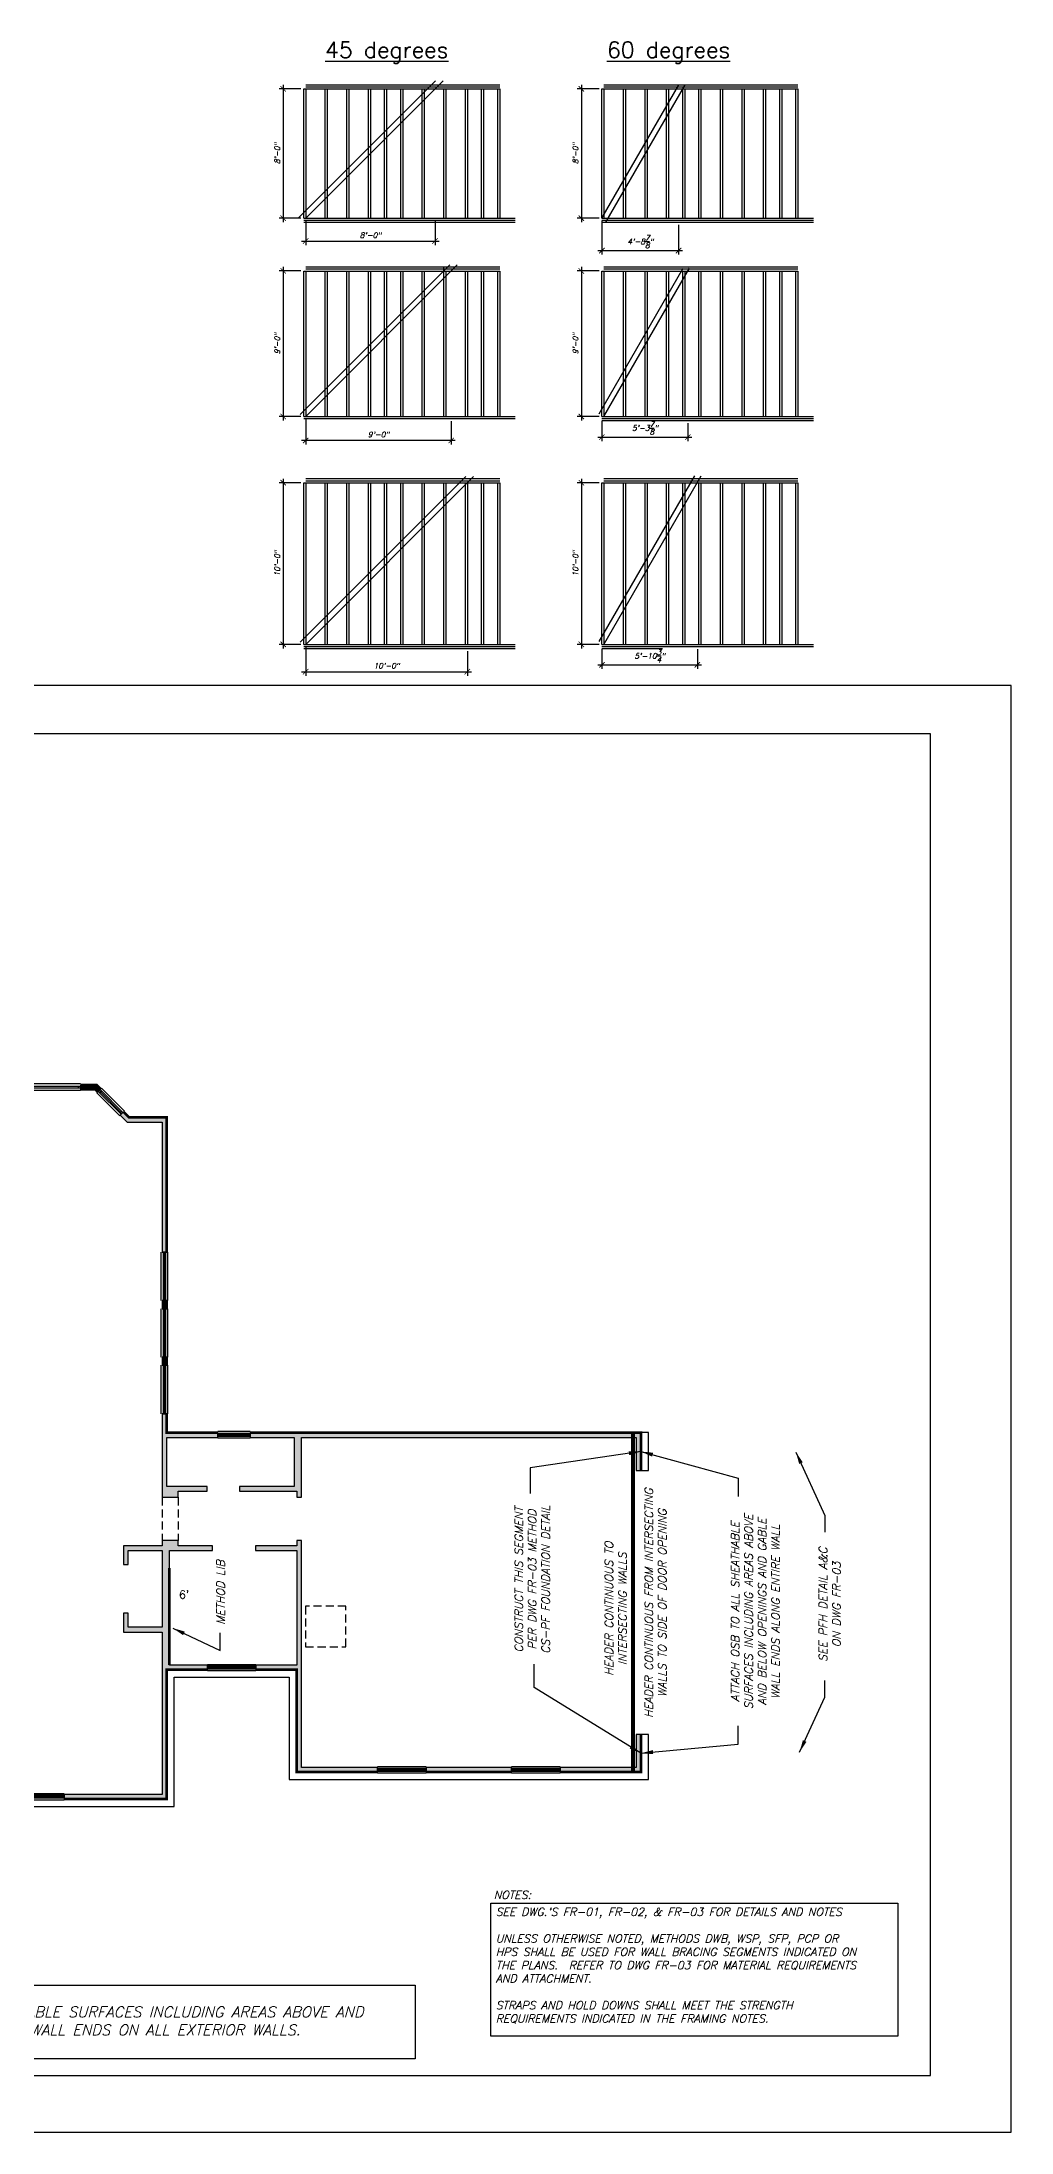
# Model space of a CAD drawing. Header units: inches. Extents: x 683 to 9753, y -6805 to 20230.
# Drawn here: x 5587 to 6306, y 1602 to 3154 of the extents above; entities that cross this region are included whole.
import ezdxf
from ezdxf.enums import TextEntityAlignment as Align

# ---------------------------------------------------------------- set-up
doc = ezdxf.new("R2010")
doc.units = ezdxf.units.IN
doc.header["$LTSCALE"] = 48
doc.header["$MEASUREMENT"] = 0
doc.linetypes.add('HIDDEN2', pattern=[0.1875, 0.125, -0.0625])
doc.linetypes.add('PHANTOM2', pattern=[1.25, 0.625, -0.125, 0.125, -0.125, 0.125, -0.125])
doc.layers.get('Defpoints').update_dxf_attribs({"color": 251})
for name, color, linetype in [('DPIS-BL', 9, 'Continuous'), ('DPIS-DRAG STRUT', 104, 'PHANTOM2'), ('DPIS-HATCH', 251, 'Continuous'), ('DPIS-SHEARWALL', 3, 'Continuous'), ('DPIS-TEXT', 7, 'Continuous')]:
    doc.layers.add(name, color=color, linetype=linetype)
doc.styles.add('DPIS-DIM', font='Simplex.shx', dxfattribs={"oblique": 15})
doc.styles.add('SIMPLEX', font='simplex.shx', dxfattribs={"oblique": 15, "height": 4})
doc.styles.get("Standard").update_dxf_attribs({"font": 'simplex.shx', "oblique": 15})
doc.dimstyles.new('DPIS-DIM1', dxfattribs={"dimtxt": 4, "dimasz": 4, "dimexe": 3, "dimexo": 2, "dimgap": 2, "dimtad": 1, "dimdec": 4, "dimrnd": 0.125, "dimzin": 3, "dimdsep": 46, "dimlunit": 4, "dimtxsty": 'DPIS-DIM', "dimblk": 'ARCHTICK', "dimcen": 3, "dimdle": 3, "dimclrd": 2, "dimclre": 2, "dimclrt": 256, "dimadec": 0, "dimazin": 0, "dimtfac": 1, "dimtdec": 4, "dimtmove": 0, "dimatfit": 3, "dimfxl": 1, "dimtolj": 1, "dimtzin": 0, "dimarcsym": 0})
doc.dimstyles.get("Standard").update_dxf_attribs({"dimtxt": 4, "dimasz": 4, "dimexe": 3, "dimexo": 2, "dimgap": 2, "dimtad": 1, "dimdec": 4, "dimrnd": 0.125, "dimzin": 3, "dimdsep": 46, "dimlunit": 4, "dimtxsty": 'SIMPLEX', "dimblk": 'ARCHTICK', "dimcen": 3, "dimdle": 3, "dimclrd": 2, "dimclre": 2, "dimadec": 0, "dimazin": 0, "dimtfac": 1, "dimtdec": 4, "dimtofl": 0, "dimtmove": 1, "dimatfit": 3, "dimfxl": 1, "dimtolj": 1, "dimtzin": 0, "dimarcsym": 0})

# ---------------------------------------------------------------- blocks, each defined once
blk = doc.blocks.new('A$C23282AF7')
at = {"layer": 'DPIS-HATCH'}
for points in [[(636, -150), (624, -150), (624, -153.5), (634.6, -153.5), (636.5, -155.4), (639, -153)], [(688, -174), (660, -174), (655.9, -169.9), (653.5, -172.4), (658.6, -177.5), (684.5, -177.5), (684.5, -274), (688, -274)], [(688, -310), (684.5, -310), (684.5, -316), (688, -316)], [(688, -352), (684.5, -352), (684.5, -358), (688, -358)], [(726, -408), (688, -408), (688, -394), (684.5, -394), (684.5, -411.5), (684.5, -451.5), (684.5, -456), (696.5, -456), (696.5, -451.5), (718, -451.5), (718, -448), (688, -448), (688, -411.5), (726, -411.5)], [(788, -411.5), (1036.5, -411.5), (1036.5, -436), (1040, -436), (1040, -408), (782.5, -408), (750, -408), (750, -411.5), (782.5, -411.5), (782.5, -448), (742, -448), (742, -451.5), (784.5, -451.5), (784.5, -456), (788, -456), (788, -448)], [(718.2, -580.5), (690, -580.5), (690, -495.5), (722, -495.5), (722, -492), (696.5, -492), (696.5, -488), (684.5, -488), (684.5, -492), (656, -492), (656, -506), (659.5, -506), (659.5, -495.5), (684.5, -495.5), (684.5, -552.5), (659.5, -552.5), (659.5, -542), (656, -542), (656, -556), (684.5, -556), (684.5, -580.5), (684.5, -676.5), (612, -676.5), (612, -680), (688, -680), (688, -584), (718.2, -584)], [(788, -580.5), (788, -488), (784.5, -488), (784.5, -492), (754, -492), (754, -495.5), (784.5, -495.5), (784.5, -580.5), (754.2, -580.5), (754.2, -584), (784.5, -584), (784.5, -660), (844.5, -660), (844.5, -656.5), (788, -656.5)], [(1040, -632), (1036.5, -632), (1036.5, -656.5), (980, -656.5), (980, -660), (1040, -660)], [(944, -656.5), (880.5, -656.5), (880.5, -660), (944, -660)]]:
    blk.add_hatch(color=256, dxfattribs=at).paths.add_polyline_path(points)
at = {"layer": 'DPIS-BL'}
for p, q in [((624, -149.1), (576, -149.1)), ((624, -151.1), (576, -151.1)), ((576, -152.1), (624, -152.1)), ((624, -154), (576, -154)), ((622.5, -152.1), (622.5, -151.1)), ((624, -150), (624, -153.5)), ((636, -150), (624, -150)), ((624, -152.1), (624, -151.1)), ((624, -153.5), (634.6, -153.5)), ((634.6, -153.5), (636.5, -155.4)), ((639, -153), (636, -150)), ((636.5, -155.4), (639, -153)), ((637.9, -154.1), (637.2, -154.8)), ((637.2, -154.8), (654.1, -171.7)), ((638.6, -153.4), (637.9, -154.1)), ((637.9, -154.1), (654.8, -171)), ((654.8, -171), (637.9, -154.1)), ((638.2, -155.8), (639.6, -154.4)), ((655.5, -170.3), (638.6, -153.4)), ((656.6, -169.3), (639.6, -152.3)), ((653.1, -172.8), (636.1, -155.8)), ((653.1, -170.7), (654.5, -169.3)), ((655.9, -169.9), (653.5, -172.4)), ((654.8, -171), (655.5, -170.3)), ((660, -174), (655.9, -169.9)), ((653.5, -172.4), (658.6, -177.5)), ((654.1, -171.7), (654.8, -171)), ((660, -174), (657.7, -171.7)), ((658.6, -177.5), (684.5, -177.5)), ((688, -174), (660, -174)), ((684.5, -177.5), (684.5, -274)), ((688, -274), (688, -174)), ((684, -310), (684, -274)), ((684.5, -274), (688, -274)), ((686.4, -274), (685.4, -274)), ((685.4, -274), (685.4, -310)), ((685.4, -275.5), (687.4, -275.5)), ((687.4, -274), (686.4, -274)), ((686.4, -274), (686.4, -310)), ((686.4, -310), (686.4, -274)), ((687.4, -310), (687.4, -274)), ((688.9, -310), (688.9, -274)), ((688, -310), (684.5, -310)), ((684.5, -310), (684.5, -316)), ((685.4, -308.5), (687.4, -308.5)), ((685.4, -310), (686.4, -310)), ((686.4, -310), (687.4, -310)), ((688, -316), (688, -310)), ((684, -352), (684, -316)), ((684.5, -316), (688, -316)), ((686.4, -316), (685.4, -316)), ((685.4, -316), (685.4, -352)), ((685.4, -317.5), (687.4, -317.5)), ((687.4, -316), (686.4, -316)), ((686.4, -316), (686.4, -352)), ((686.4, -352), (686.4, -316)), ((687.4, -352), (687.4, -316)), ((688.9, -352), (688.9, -316)), ((688, -352), (684.5, -352)), ((684.5, -352), (684.5, -358)), ((685.4, -350.5), (687.4, -350.5)), ((685.4, -352), (686.4, -352)), ((686.4, -352), (687.4, -352)), ((688, -358), (688, -352)), ((684, -394), (684, -358)), ((684.5, -358), (688, -358)), ((686.4, -358), (685.4, -358)), ((685.4, -358), (685.4, -394)), ((685.4, -359.5), (687.4, -359.5)), ((687.4, -358), (686.4, -358)), ((686.4, -358), (686.4, -394)), ((686.4, -394), (686.4, -358)), ((687.4, -394), (687.4, -358)), ((688.9, -394), (688.9, -358)), ((688, -394), (684.5, -394)), ((684.5, -394), (684.5, -411.5)), ((685.4, -392.5), (687.4, -392.5)), ((685.4, -394), (686.4, -394)), ((686.4, -394), (687.4, -394)), ((688, -408), (688, -394)), ((684.5, -411.5), (684.5, -451.5)), ((726, -408), (688, -408)), ((688, -411.5), (726, -411.5)), ((688, -448), (688, -411.5)), ((750, -407.1), (726, -407.1)), ((726, -411.5), (726, -408)), ((750, -408.6), (726, -408.6)), ((726, -408.6), (726, -409.6)), ((726, -409.6), (750, -409.6)), ((750, -409.6), (726, -409.6)), ((726, -409.6), (726, -410.6)), ((726, -410.6), (750, -410.6)), ((750, -412), (726, -412)), ((727.5, -410.6), (727.5, -408.6)), ((748.5, -410.6), (748.5, -408.6)), ((750, -408), (750, -411.5)), ((782.5, -408), (750, -408)), ((750, -409.6), (750, -408.6)), ((750, -410.6), (750, -409.6)), ((750, -411.5), (782.5, -411.5)), ((1040, -408), (782.5, -408)), ((782.5, -411.5), (782.5, -448)), ((788, -411.5), (1036.5, -411.5)), ((788, -448), (788, -411.5)), ((1036.5, -411.5), (1036.5, -436)), ((1040, -436), (1040, -408)), ((1045.5, -408), (1040, -408)), ((1040, -408), (1040, -436)), ((1045.5, -436), (1045.5, -408)), ((718, -448), (688, -448)), ((718, -451.5), (718, -448)), ((742, -448), (742, -451.5)), ((782.5, -448), (742, -448)), ((788, -456), (788, -448)), ((1036.5, -436), (1040, -436)), ((1040, -436), (1045.5, -436)), ((684.5, -451.5), (684.5, -456)), ((684.5, -456), (696.5, -456)), ((696.5, -451.5), (718, -451.5)), ((696.5, -456), (696.5, -451.5)), ((742, -451.5), (784.5, -451.5)), ((784.5, -451.5), (784.5, -456)), ((784.5, -456), (788, -456)), ((656, -492), (656, -506)), ((684.5, -492), (656, -492)), ((659.5, -506), (659.5, -495.5)), ((659.5, -495.5), (684.5, -495.5)), ((696.5, -488), (684.5, -488)), ((684.5, -488), (684.5, -492)), ((684.5, -495.5), (684.5, -552.5)), ((690, -495.5), (722, -495.5)), ((690, -580.5), (690, -495.5)), ((696.5, -492), (696.5, -488)), ((722, -492), (696.5, -492)), ((722, -495.5), (722, -492)), ((754, -492), (754, -495.5)), ((784.5, -492), (754, -492)), ((754, -495.5), (784.5, -495.5)), ((788, -488), (784.5, -488)), ((784.5, -488), (784.5, -492)), ((784.5, -495.5), (784.5, -580.5)), ((788, -580.5), (788, -488)), ((656, -506), (659.5, -506)), ((659.5, -542), (656, -542)), ((656, -542), (656, -556)), ((659.5, -552.5), (659.5, -542)), ((656, -556), (684.5, -556)), ((684.5, -552.5), (659.5, -552.5)), ((684.5, -556), (684.5, -580.5)), ((684.5, -580.5), (684.5, -676.5)), ((688, -680), (688, -584)), ((688, -584), (688, -680)), ((688, -584), (718.2, -584)), ((718.2, -584), (688, -584)), ((718.2, -580.5), (690, -580.5)), ((693.5, -685.5), (693.5, -589.5)), ((693.5, -589.5), (779, -589.5)), ((718.2, -580), (754.2, -580)), ((718.2, -584), (718.2, -580.5)), ((718.2, -581.3), (718.2, -582.3)), ((754.2, -581.3), (718.2, -581.3)), ((718.2, -582.3), (718.2, -583.3)), ((754.2, -582.3), (718.2, -582.3)), ((718.2, -582.3), (754.2, -582.3)), ((718.2, -583.3), (754.2, -583.3)), ((718.2, -584.5), (754.2, -584.5)), ((719.8, -583.3), (719.8, -581.3)), ((752.8, -583.3), (752.8, -581.3)), ((784.5, -580.5), (754.2, -580.5)), ((754.2, -580.5), (754.2, -584)), ((754.2, -582.3), (754.2, -581.3)), ((754.2, -583.3), (754.2, -582.3)), ((754.2, -584), (784.5, -584)), ((784.5, -584), (754.2, -584)), ((779, -589.5), (779, -665.5)), ((784.5, -584), (784.5, -660)), ((784.5, -660), (784.5, -584)), ((788, -656.5), (788, -580.5)), ((1040, -632), (1036.5, -632)), ((1036.5, -632), (1036.5, -656.5)), ((1040, -660), (1040, -632)), ((1045.5, -632), (1040, -632)), ((1040, -632), (1040, -660)), ((1045.5, -665.5), (1045.5, -632)), ((779, -665.5), (1045.5, -665.5)), ((784.5, -660), (844.5, -660)), ((844.5, -660), (784.5, -660)), ((844.5, -656.5), (788, -656.5)), ((844.5, -655.9), (880.5, -655.9)), ((844.5, -660), (844.5, -656.5)), ((844.5, -657.2), (844.5, -658.2)), ((880.5, -657.2), (844.5, -657.2)), ((844.5, -658.2), (844.5, -659.2)), ((880.5, -658.2), (844.5, -658.2)), ((844.5, -658.2), (880.5, -658.2)), ((844.5, -659.2), (880.5, -659.2)), ((844.5, -660.6), (880.5, -660.6)), ((846, -659.2), (846, -657.2)), ((879, -659.2), (879, -657.2)), ((944, -656.5), (880.5, -656.5)), ((880.5, -656.5), (880.5, -660)), ((880.5, -658.2), (880.5, -657.2)), ((880.5, -659.2), (880.5, -658.2)), ((880.5, -660), (944, -660)), ((944, -660), (880.5, -660)), ((944, -655.9), (980, -655.9)), ((944, -660), (944, -656.5)), ((944, -657.2), (944, -658.2)), ((980, -657.2), (944, -657.2)), ((944, -658.2), (944, -659.2)), ((980, -658.2), (944, -658.2)), ((944, -658.2), (980, -658.2)), ((944, -659.2), (980, -659.2)), ((944, -660.5), (980, -660.5)), ((945.5, -659.2), (945.5, -657.2)), ((978.5, -659.2), (978.5, -657.2)), ((1036.5, -656.5), (980, -656.5)), ((980, -656.5), (980, -660)), ((980, -658.2), (980, -657.2)), ((980, -659.2), (980, -658.2)), ((980, -660), (1040, -660)), ((1040, -660), (980, -660)), ((564, -676), (612, -676)), ((612, -677.2), (564, -677.2)), ((612, -678.2), (564, -678.2)), ((564, -678.2), (612, -678.2)), ((564, -679.2), (612, -679.2)), ((564, -680.5), (612, -680.5)), ((610.5, -679.2), (610.5, -677.2)), ((684.5, -676.5), (612, -676.5)), ((612, -676.5), (612, -680)), ((612, -678.2), (612, -677.2)), ((612, -679.2), (612, -678.2)), ((612, -680), (688, -680)), ((688, -680), (612, -680)), ((482.5, -685.5), (693.5, -685.5))]:
    blk.add_line(p, q, dxfattribs=at)
at = {"layer": 'DPIS-BL', "linetype": 'HIDDEN2'}
for p, q in [((684.5, -456), (684.5, -488)), ((696.5, -456), (696.5, -488)), ((821, -536.9), (791, -536.9)), ((791, -536.9), (791, -566.9)), ((821, -566.9), (821, -536.9)), ((791, -566.9), (821, -566.9))]:
    blk.add_line(p, q, dxfattribs=at)
blk = doc.blocks.new('_ArchTick')
at = {"color": 0, "const_width": 0.15}
blk.add_lwpolyline([(-0.5, -0.5), (0.5, 0.5)], dxfattribs=at)
blk = doc.blocks.new('*D93')
at = {"layer": 'Defpoints', "color": 0, "transparency": 16777216}
for p in [(5782.4, 3023.1), (5878.4, 3023.1), (5878.4, 3006.1)]:
    blk.add_point(p, dxfattribs=at)
at = {"layer": 'DPIS-SHEARWALL', "color": 2, "lineweight": -2, "transparency": 16777216}
for p, q in [((5782.4, 3021.1), (5782.4, 3003.1)), ((5878.4, 3021.1), (5878.4, 3003.1)), ((5779.4, 3006.1), (5881.4, 3006.1))]:
    blk.add_line(p, q, dxfattribs=at)
at = {"layer": 'DPIS-SHEARWALL', "color": 2, "lineweight": -2, "transparency": 16777216, "xscale": 4, "yscale": 4, "zscale": 4, "rotation": 180}
blk.add_blockref('_ArchTick', (5782.4, 3006.1), dxfattribs=at)
at = {"layer": 'DPIS-SHEARWALL', "color": 2, "lineweight": -2, "transparency": 16777216, "xscale": 4, "yscale": 4, "zscale": 4}
blk.add_blockref('_ArchTick', (5878.4, 3006.1), dxfattribs=at)
at = {"layer": 'DPIS-SHEARWALL', "transparency": 16777216, "insert": (5830.4, 3010.4), "char_height": 4, "attachment_point": 5, "style": 'DPIS-DIM'}
blk.add_mtext('\\A1;8\'-0"', dxfattribs=at)
blk = doc.blocks.new('*D97')
at = {"layer": 'Defpoints', "color": 0, "transparency": 16777216}
for p in [(5780.9, 3119.1), (5765.7, 3023.1), (5780.9, 3023.1)]:
    blk.add_point(p, dxfattribs=at)
at = {"layer": 'DPIS-SHEARWALL', "color": 2, "lineweight": -2, "transparency": 16777216}
for p, q in [((5778.9, 3119.1), (5762.7, 3119.1)), ((5765.7, 3122.1), (5765.7, 3020.1)), ((5778.9, 3023.1), (5762.7, 3023.1))]:
    blk.add_line(p, q, dxfattribs=at)
at = {"layer": 'DPIS-SHEARWALL', "color": 2, "lineweight": -2, "transparency": 16777216, "xscale": 4, "yscale": 4, "zscale": 4}
for p, rotation in [((5765.7, 3119.1), 90), ((5765.7, 3023.1), 270)]:
    blk.add_blockref('_ArchTick', p, dxfattribs=dict(at, rotation=rotation))
at = {"layer": 'DPIS-SHEARWALL', "transparency": 16777216, "insert": (5761.3, 3071.1), "char_height": 4, "attachment_point": 5, "rotation": 90, "style": 'DPIS-DIM'}
blk.add_mtext('\\A1;8\'-0"', dxfattribs=at)
blk = doc.blocks.new('*D98')
at = {"layer": 'Defpoints', "color": 0, "transparency": 16777216}
for p in [(5780.9, 2983.9), (5765.7, 2875.9), (5780.9, 2875.9)]:
    blk.add_point(p, dxfattribs=at)
at = {"layer": 'DPIS-SHEARWALL', "color": 2, "lineweight": -2, "transparency": 16777216}
for p, q in [((5778.9, 2983.9), (5762.7, 2983.9)), ((5765.7, 2986.9), (5765.7, 2872.9)), ((5778.9, 2875.9), (5762.7, 2875.9))]:
    blk.add_line(p, q, dxfattribs=at)
at = {"layer": 'DPIS-SHEARWALL', "color": 2, "lineweight": -2, "transparency": 16777216, "xscale": 4, "yscale": 4, "zscale": 4}
for p, rotation in [((5765.7, 2983.9), 90), ((5765.7, 2875.9), 270)]:
    blk.add_blockref('_ArchTick', p, dxfattribs=dict(at, rotation=rotation))
at = {"layer": 'DPIS-SHEARWALL', "transparency": 16777216, "insert": (5761.3, 2929.9), "char_height": 4, "attachment_point": 5, "rotation": 90, "style": 'DPIS-DIM'}
blk.add_mtext('\\A1;9\'-0"', dxfattribs=at)
blk = doc.blocks.new('*D94')
at = {"layer": 'Defpoints', "color": 0, "transparency": 16777216}
for p in [(6002.3, 3023.1), (6059.2, 3020.1), (6059.2, 2999)]:
    blk.add_point(p, dxfattribs=at)
at = {"layer": 'DPIS-SHEARWALL', "color": 2, "lineweight": -2, "transparency": 16777216}
for p, q in [((6002.3, 3021.1), (6002.3, 2996)), ((6059.2, 3018.1), (6059.2, 2996)), ((5999.3, 2999), (6062.2, 2999))]:
    blk.add_line(p, q, dxfattribs=at)
at = {"layer": 'DPIS-SHEARWALL', "color": 2, "lineweight": -2, "transparency": 16777216, "xscale": 4, "yscale": 4, "zscale": 4, "rotation": 180}
blk.add_blockref('_ArchTick', (6002.3, 2999), dxfattribs=at)
at = {"layer": 'DPIS-SHEARWALL', "color": 2, "lineweight": -2, "transparency": 16777216, "xscale": 4, "yscale": 4, "zscale": 4}
blk.add_blockref('_ArchTick', (6059.2, 2999), dxfattribs=at)
at = {"layer": 'DPIS-SHEARWALL', "transparency": 16777216, "insert": (6030.8, 3005.7), "char_height": 4, "attachment_point": 5, "style": 'DPIS-DIM'}
blk.add_mtext('\\A1;4\'-8{\\H1.000000x;\\S7/8;}"', dxfattribs=at)
blk = doc.blocks.new('*D99')
at = {"layer": 'Defpoints', "color": 0, "transparency": 16777216}
for p in [(6002.3, 3119.1), (5987, 3023.1), (6002.3, 3023.1)]:
    blk.add_point(p, dxfattribs=at)
at = {"layer": 'DPIS-SHEARWALL', "color": 2, "lineweight": -2, "transparency": 16777216}
for p, q in [((6000.3, 3119.1), (5984, 3119.1)), ((5987, 3122.1), (5987, 3020.1)), ((6000.3, 3023.1), (5984, 3023.1))]:
    blk.add_line(p, q, dxfattribs=at)
at = {"layer": 'DPIS-SHEARWALL', "color": 2, "lineweight": -2, "transparency": 16777216, "xscale": 4, "yscale": 4, "zscale": 4}
for p, rotation in [((5987, 3119.1), 90), ((5987, 3023.1), 270)]:
    blk.add_blockref('_ArchTick', p, dxfattribs=dict(at, rotation=rotation))
at = {"layer": 'DPIS-SHEARWALL', "transparency": 16777216, "insert": (5982.7, 3071.1), "char_height": 4, "attachment_point": 5, "rotation": 90, "style": 'DPIS-DIM'}
blk.add_mtext('\\A1;8\'-0"', dxfattribs=at)
blk = doc.blocks.new('*D100')
at = {"layer": 'Defpoints', "color": 0, "transparency": 16777216}
for p in [(6002.3, 2983.9), (5987, 2875.9), (6002.3, 2875.9)]:
    blk.add_point(p, dxfattribs=at)
at = {"layer": 'DPIS-SHEARWALL', "color": 2, "lineweight": -2, "transparency": 16777216}
for p, q in [((6000.3, 2983.9), (5984, 2983.9)), ((5987, 2986.9), (5987, 2872.9)), ((6000.3, 2875.9), (5984, 2875.9))]:
    blk.add_line(p, q, dxfattribs=at)
at = {"layer": 'DPIS-SHEARWALL', "color": 2, "lineweight": -2, "transparency": 16777216, "xscale": 4, "yscale": 4, "zscale": 4}
for p, rotation in [((5987, 2983.9), 90), ((5987, 2875.9), 270)]:
    blk.add_blockref('_ArchTick', p, dxfattribs=dict(at, rotation=rotation))
at = {"layer": 'DPIS-SHEARWALL', "transparency": 16777216, "insert": (5982.7, 2929.9), "char_height": 4, "attachment_point": 5, "rotation": 90, "style": 'DPIS-DIM'}
blk.add_mtext('\\A1;9\'-0"', dxfattribs=at)
blk = doc.blocks.new('*D101')
at = {"layer": 'Defpoints', "color": 0, "transparency": 16777216}
for p in [(6002.3, 2874.4), (6066.1, 2872.9), (6066.1, 2860.6)]:
    blk.add_point(p, dxfattribs=at)
at = {"layer": 'DPIS-SHEARWALL', "color": 2, "lineweight": -2, "transparency": 16777216}
for p, q in [((6002.3, 2872.4), (6002.3, 2857.6)), ((6066.1, 2870.9), (6066.1, 2857.6)), ((5999.3, 2860.6), (6069.1, 2860.6))]:
    blk.add_line(p, q, dxfattribs=at)
at = {"layer": 'DPIS-SHEARWALL', "color": 2, "lineweight": -2, "transparency": 16777216, "xscale": 4, "yscale": 4, "zscale": 4, "rotation": 180}
blk.add_blockref('_ArchTick', (6002.3, 2860.6), dxfattribs=at)
at = {"layer": 'DPIS-SHEARWALL', "color": 2, "lineweight": -2, "transparency": 16777216, "xscale": 4, "yscale": 4, "zscale": 4}
blk.add_blockref('_ArchTick', (6066.1, 2860.6), dxfattribs=at)
at = {"layer": 'DPIS-SHEARWALL', "transparency": 16777216, "insert": (6034.2, 2867.3), "char_height": 4, "attachment_point": 5, "style": 'DPIS-DIM'}
blk.add_mtext('\\A1;5\'-3{\\H1.000000x;\\S7/8;}"', dxfattribs=at)
blk = doc.blocks.new('*D102')
at = {"layer": 'Defpoints', "color": 0, "transparency": 16777216}
for p in [(5780.9, 2826.7), (5765.7, 2706.7), (5780.9, 2706.7)]:
    blk.add_point(p, dxfattribs=at)
at = {"layer": 'DPIS-SHEARWALL', "color": 2, "lineweight": -2, "transparency": 16777216}
for p, q in [((5778.9, 2826.7), (5762.7, 2826.7)), ((5765.7, 2829.7), (5765.7, 2703.7)), ((5778.9, 2706.7), (5762.7, 2706.7))]:
    blk.add_line(p, q, dxfattribs=at)
at = {"layer": 'DPIS-SHEARWALL', "color": 2, "lineweight": -2, "transparency": 16777216, "xscale": 4, "yscale": 4, "zscale": 4}
for p, rotation in [((5765.7, 2826.7), 90), ((5765.7, 2706.7), 270)]:
    blk.add_blockref('_ArchTick', p, dxfattribs=dict(at, rotation=rotation))
at = {"layer": 'DPIS-SHEARWALL', "transparency": 16777216, "insert": (5761.3, 2766.7), "char_height": 4, "attachment_point": 5, "rotation": 90, "style": 'DPIS-DIM'}
blk.add_mtext('\\A1;10\'-0"', dxfattribs=at)
blk = doc.blocks.new('*D103')
at = {"layer": 'Defpoints', "color": 0, "transparency": 16777216}
for p in [(6002.3, 2826.7), (5987, 2706.7), (6002.3, 2706.7)]:
    blk.add_point(p, dxfattribs=at)
at = {"layer": 'DPIS-SHEARWALL', "color": 2, "lineweight": -2, "transparency": 16777216}
for p, q in [((6000.3, 2826.7), (5984, 2826.7)), ((5987, 2829.7), (5987, 2703.7)), ((6000.3, 2706.7), (5984, 2706.7))]:
    blk.add_line(p, q, dxfattribs=at)
at = {"layer": 'DPIS-SHEARWALL', "color": 2, "lineweight": -2, "transparency": 16777216, "xscale": 4, "yscale": 4, "zscale": 4}
for p, rotation in [((5987, 2826.7), 90), ((5987, 2706.7), 270)]:
    blk.add_blockref('_ArchTick', p, dxfattribs=dict(at, rotation=rotation))
at = {"layer": 'DPIS-SHEARWALL', "transparency": 16777216, "insert": (5982.7, 2766.7), "char_height": 4, "attachment_point": 5, "rotation": 90, "style": 'DPIS-DIM'}
blk.add_mtext('\\A1;10\'-0"', dxfattribs=at)
blk = doc.blocks.new('*D104')
at = {"layer": 'Defpoints', "color": 0, "transparency": 16777216}
for p in [(6002.3, 2705.2), (6073.1, 2705.2), (6073.1, 2691.5)]:
    blk.add_point(p, dxfattribs=at)
at = {"layer": 'DPIS-SHEARWALL', "color": 2, "lineweight": -2, "transparency": 16777216}
for p, q in [((6002.3, 2703.2), (6002.3, 2688.5)), ((6073.1, 2703.2), (6073.1, 2688.5)), ((5999.3, 2691.5), (6076.1, 2691.5))]:
    blk.add_line(p, q, dxfattribs=at)
at = {"layer": 'DPIS-SHEARWALL', "color": 2, "lineweight": -2, "transparency": 16777216, "xscale": 4, "yscale": 4, "zscale": 4, "rotation": 180}
blk.add_blockref('_ArchTick', (6002.3, 2691.5), dxfattribs=at)
at = {"layer": 'DPIS-SHEARWALL', "color": 2, "lineweight": -2, "transparency": 16777216, "xscale": 4, "yscale": 4, "zscale": 4}
blk.add_blockref('_ArchTick', (6073.1, 2691.5), dxfattribs=at)
at = {"layer": 'DPIS-SHEARWALL', "transparency": 16777216, "insert": (6037.7, 2698.1), "char_height": 4, "attachment_point": 5, "style": 'DPIS-DIM'}
blk.add_mtext('\\A1;5\'-10{\\H1.000000x;\\S3/4;}"', dxfattribs=at)
blk = doc.blocks.new('*D95')
at = {"layer": 'Defpoints', "color": 0, "transparency": 16777216}
for p in [(5782.4, 2706.7), (5902.4, 2703.7), (5902.4, 2686.4)]:
    blk.add_point(p, dxfattribs=at)
at = {"layer": 'DPIS-SHEARWALL', "color": 2, "lineweight": -2, "transparency": 16777216}
for p, q in [((5782.4, 2704.7), (5782.4, 2683.4)), ((5902.4, 2701.7), (5902.4, 2683.4)), ((5779.4, 2686.4), (5905.4, 2686.4))]:
    blk.add_line(p, q, dxfattribs=at)
at = {"layer": 'DPIS-SHEARWALL', "color": 2, "lineweight": -2, "transparency": 16777216, "xscale": 4, "yscale": 4, "zscale": 4, "rotation": 180}
blk.add_blockref('_ArchTick', (5782.4, 2686.4), dxfattribs=at)
at = {"layer": 'DPIS-SHEARWALL', "color": 2, "lineweight": -2, "transparency": 16777216, "xscale": 4, "yscale": 4, "zscale": 4}
blk.add_blockref('_ArchTick', (5902.4, 2686.4), dxfattribs=at)
at = {"layer": 'DPIS-SHEARWALL', "transparency": 16777216, "insert": (5842.4, 2690.8), "char_height": 4, "attachment_point": 5, "style": 'DPIS-DIM'}
blk.add_mtext('\\A1;10\'-0"', dxfattribs=at)
blk = doc.blocks.new('*D96')
at = {"layer": 'Defpoints', "color": 0, "transparency": 16777216}
for p in [(5782.4, 2875.9), (5890.4, 2874.4), (5782.4, 2858.1)]:
    blk.add_point(p, dxfattribs=at)
at = {"layer": 'DPIS-SHEARWALL', "color": 2, "lineweight": -2, "transparency": 16777216}
for p, q in [((5782.4, 2873.9), (5782.4, 2855.1)), ((5890.4, 2872.4), (5890.4, 2855.1)), ((5893.4, 2858.1), (5779.4, 2858.1))]:
    blk.add_line(p, q, dxfattribs=at)
at = {"layer": 'DPIS-SHEARWALL', "color": 2, "lineweight": -2, "transparency": 16777216, "xscale": 4, "yscale": 4, "zscale": 4, "rotation": 180}
blk.add_blockref('_ArchTick', (5782.4, 2858.1), dxfattribs=at)
at = {"layer": 'DPIS-SHEARWALL', "color": 2, "lineweight": -2, "transparency": 16777216, "xscale": 4, "yscale": 4, "zscale": 4}
blk.add_blockref('_ArchTick', (5890.4, 2858.1), dxfattribs=at)
at = {"layer": 'DPIS-SHEARWALL', "transparency": 16777216, "insert": (5836.4, 2862.5), "char_height": 4, "attachment_point": 5, "style": 'DPIS-DIM'}
blk.add_mtext('\\A1;9\'-0"', dxfattribs=at)
blk = doc.blocks.new('A$C0A3A00C2')
at = {"layer": 'DPIS-TEXT'}
blk.add_lwpolyline([(-62.1, 8.6), (240.1, 8.6), (240.1, -90.1), (-62.1, -90.1)], close=True, dxfattribs=at)
at = {"layer": 'DPIS-TEXT', "char_height": 5.94, "attachment_point": 1}
for s, insert, width in [('NOTES:', (-59.9, 17.7), 16.417), ("SEE DWG.'S FR-01, FR-02, & FR-03 FOR DETAILS AND NOTES\\P\\PUNLESS OTHERWISE NOTED, METHODS DWB, WSP, SFP, PCP OR HPS SHALL BE USED FOR WALL BRACING SEGMENTS INDICATED ON THE PLANS.  REFER TO DWG FR-03 FOR MATERIAL REQUIREMENTS AND ATTACHMENT.\\P\\PSTRAPS AND HOLD DOWNS SHALL MEET THE STRENGTH REQUIREMENTS INDICATED IN THE FRAMING NOTES.", (-58.4, 5.1), 297)]:
    blk.add_mtext(s, dxfattribs=dict(at, insert=insert, width=width))

msp = doc.modelspace()

# ---------------------------------------------------------------- linework, layer by layer
at = {"layer": 'Defpoints', "color": 251}
for points in [[(4746.05004, 2676.24599), (4746.05004, 1602.24599), (6306.05004, 1602.24599), (6306.05004, 2676.24599)], [(4782.05004, 2640.24599), (4782.05004, 1644.24599), (6246.05004, 1644.24599), (6246.05004, 2640.24599)], [(4782.05004, 2640.24599), (4782.05004, 1644.24599), (6246.05004, 1644.24599), (6246.05004, 2640.24599)]]:
    msp.add_lwpolyline(points, close=True, dxfattribs=at)
at = {"layer": 'DPIS-DRAG STRUT', "linetype": 'PHANTOM2', "const_width": 3}
msp.add_lwpolyline([(6025.24895, 1869.54326), (6025.24895, 2121.54326)], dxfattribs=at)
at = {"layer": 'DPIS-SHEARWALL'}
for p, q in [((5776.7734, 3023.08384), (5878.7734, 3125.08384)), ((5780.93025, 3119.08384), (5782.43025, 3119.08384)), ((5780.93025, 3023.08384), (5780.93025, 3119.08384)), ((5782.43025, 3023.08384), (5884.43025, 3125.08384)), ((5782.43025, 3122.08384), (5926.43025, 3122.08384)), ((5782.43025, 3120.58384), (5926.43025, 3120.58384)), ((5782.43025, 3119.08384), (5926.43025, 3119.08384)), ((5782.43025, 3119.08384), (5782.43025, 3023.08384)), ((5796.93025, 3023.08384), (5796.93025, 3119.08384)), ((5796.93025, 3119.08384), (5798.43025, 3119.08384)), ((5798.43025, 3119.08384), (5798.43025, 3023.08384)), ((5812.93025, 3023.08384), (5812.93025, 3119.08384)), ((5812.93025, 3119.08384), (5814.43025, 3119.08384)), ((5814.43025, 3119.08384), (5814.43025, 3023.08384)), ((5828.93025, 3023.08384), (5828.93025, 3119.08384)), ((5828.93025, 3119.08384), (5830.43025, 3119.08384)), ((5830.43025, 3119.08384), (5830.43025, 3023.08384)), ((5840.93025, 3023.08384), (5840.93025, 3119.08384)), ((5840.93025, 3119.08384), (5842.43025, 3119.08384)), ((5842.43025, 3119.08384), (5842.43025, 3023.08384)), ((5852.93025, 3023.08384), (5852.93025, 3119.08384)), ((5852.93025, 3119.08384), (5854.43025, 3119.08384)), ((5854.43025, 3119.08384), (5854.43025, 3023.08384)), ((5868.93025, 3023.08384), (5868.93025, 3119.08384)), ((5868.93025, 3118.86202), (5868.93025, 3119.08384)), ((5868.93025, 3119.08384), (5870.43025, 3119.08384)), ((5870.43025, 3119.08384), (5870.43025, 3023.08384)), ((5884.93025, 3023.08384), (5884.93025, 3119.08384)), ((5884.93025, 3119.08384), (5886.43025, 3119.08384)), ((5886.43025, 3119.08384), (5886.43025, 3023.08384)), ((5900.93025, 3023.08384), (5900.93025, 3119.08384)), ((5900.93025, 3119.08384), (5902.43025, 3119.08384)), ((5902.43025, 3119.08384), (5902.43025, 3023.08384)), ((5912.93025, 3023.08384), (5912.93025, 3119.08384)), ((5912.93025, 3119.08384), (5914.43025, 3119.08384)), ((5914.43025, 3119.08384), (5914.43025, 3023.08384)), ((5924.93025, 3023.08384), (5924.93025, 3119.08384)), ((5924.93025, 3119.08384), (5926.43025, 3119.08384)), ((5926.43025, 3119.08384), (5926.43025, 3023.08384)), ((6002.29574, 3023.08384), (6059.16474, 3121.58384)), ((6002.29574, 3119.08384), (6003.79574, 3119.08384)), ((6002.29574, 3023.08384), (6002.29574, 3119.08384)), ((6003.79574, 3122.08384), (6147.79574, 3122.08384)), ((6003.79574, 3120.58384), (6147.79574, 3120.58384)), ((6003.79574, 3119.08384), (6003.79574, 3023.08384)), ((6003.79574, 3119.08384), (6147.79574, 3119.08384)), ((6005.18249, 3020.08384), (6063.78354, 3121.58384)), ((6018.29574, 3023.08384), (6018.29574, 3119.08384)), ((6018.29574, 3119.08384), (6019.79574, 3119.08384)), ((6019.79574, 3119.08384), (6019.79574, 3023.08384)), ((6034.29574, 3023.08384), (6034.29574, 3119.08384)), ((6034.29574, 3119.08384), (6035.79574, 3119.08384)), ((6035.79574, 3119.08384), (6035.79574, 3023.08384)), ((6050.29574, 3023.08384), (6050.29574, 3119.08384)), ((6050.29574, 3119.08384), (6051.79574, 3119.08384)), ((6051.79574, 3119.08384), (6051.79574, 3023.08384)), ((6062.29574, 3023.08384), (6062.29574, 3119.08384)), ((6062.29574, 3119.08384), (6063.79574, 3119.08384)), ((6063.79574, 3119.08384), (6063.79574, 3023.08384)), ((6074.29574, 3023.08384), (6074.29574, 3119.08384)), ((6074.29574, 3119.08384), (6075.79574, 3119.08384)), ((6075.79574, 3119.08384), (6075.79574, 3023.08384)), ((6090.29574, 3023.08384), (6090.29574, 3119.08384)), ((6090.29574, 3118.86202), (6090.29574, 3119.08384)), ((6090.29574, 3119.08384), (6091.79574, 3119.08384)), ((6091.79574, 3119.08384), (6091.79574, 3023.08384)), ((6106.29574, 3023.08384), (6106.29574, 3119.08384)), ((6106.29574, 3119.08384), (6107.79574, 3119.08384)), ((6107.79574, 3119.08384), (6107.79574, 3023.08384)), ((6122.29574, 3023.08384), (6122.29574, 3119.08384)), ((6122.29574, 3119.08384), (6123.79574, 3119.08384)), ((6123.79574, 3119.08384), (6123.79574, 3023.08384)), ((6134.29574, 3023.08384), (6134.29574, 3119.08384)), ((6134.29574, 3119.08384), (6135.79574, 3119.08384)), ((6135.79574, 3119.08384), (6135.79574, 3023.08384)), ((6146.29574, 3023.08384), (6146.29574, 3119.08384)), ((6146.29574, 3119.08384), (6147.79574, 3119.08384)), ((6147.79574, 3119.08384), (6147.79574, 3023.08384)), ((5780.93025, 3023.08384), (5937.92089, 3023.08384)), ((5780.93025, 3023.08384), (5825.93025, 3023.08384)), ((5780.93025, 3021.58384), (5937.92089, 3021.58384)), ((5780.93025, 3020.08384), (5937.92089, 3020.08384)), ((5782.43025, 3024.58384), (5782.43025, 3023.08384)), ((6002.29574, 3023.08384), (6159.28638, 3023.08384)), ((6002.29574, 3023.08384), (6047.29574, 3023.08384)), ((6002.29574, 3021.58384), (6159.28638, 3021.58384)), ((6002.29574, 3020.08384), (6159.28638, 3020.08384)), ((5778.2734, 2877.36179), (5889.2734, 2988.36179)), ((5780.93025, 2875.86179), (5780.93025, 2983.86179)), ((5780.93025, 2983.86179), (5782.43025, 2983.86179)), ((5782.43025, 2875.86179), (5894.93025, 2988.36179)), ((5782.43025, 2986.86179), (5926.43025, 2986.86179)), ((5782.43025, 2985.36179), (5926.43025, 2985.36179)), ((5782.43025, 2983.86179), (5782.43025, 2875.86179)), ((5782.43025, 2983.86179), (5926.43025, 2983.86179)), ((5796.93025, 2875.86179), (5796.93025, 2983.86179)), ((5796.93025, 2983.86179), (5798.43025, 2983.86179)), ((5798.43025, 2983.86179), (5798.43025, 2875.86179)), ((5812.93025, 2875.86179), (5812.93025, 2983.86179)), ((5812.93025, 2983.86179), (5814.43025, 2983.86179)), ((5814.43025, 2983.86179), (5814.43025, 2875.86179)), ((5828.93025, 2875.86179), (5828.93025, 2983.86179)), ((5828.93025, 2983.86179), (5830.43025, 2983.86179)), ((5830.43025, 2983.86179), (5830.43025, 2875.86179)), ((5840.93025, 2875.86179), (5840.93025, 2983.86179)), ((5840.93025, 2983.86179), (5842.43025, 2983.86179)), ((5842.43025, 2983.86179), (5842.43025, 2875.86179)), ((5852.93025, 2875.86179), (5852.93025, 2983.86179)), ((5852.93025, 2983.86179), (5854.43025, 2983.86179)), ((5854.43025, 2983.86179), (5854.43025, 2875.86179)), ((5868.93025, 2875.86179), (5868.93025, 2983.86179)), ((5868.93025, 2983.63997), (5868.93025, 2983.86179)), ((5868.93025, 2983.86179), (5870.43025, 2983.86179)), ((5870.43025, 2983.86179), (5870.43025, 2875.86179)), ((5884.93025, 2875.86179), (5884.93025, 2986.86179)), ((5884.93025, 2983.86179), (5886.43025, 2983.86179)), ((5886.43025, 2983.86179), (5886.43025, 2875.86179)), ((5900.93025, 2875.86179), (5900.93025, 2983.86179)), ((5900.93025, 2983.86179), (5902.43025, 2983.86179)), ((5902.43025, 2983.86179), (5902.43025, 2875.86179)), ((5912.93025, 2875.86179), (5912.93025, 2983.86179)), ((5912.93025, 2983.86179), (5914.43025, 2983.86179)), ((5914.43025, 2983.86179), (5914.43025, 2875.86179)), ((5924.93025, 2875.86179), (5924.93025, 2983.86179)), ((5924.93025, 2983.86179), (5926.43025, 2983.86179)), ((5926.43025, 2983.86179), (5926.43025, 2875.86179)), ((6000.33164, 2877.86179), (6062.68547, 2985.86179)), ((6002.29574, 2875.86179), (6002.29574, 2983.86179)), ((6002.29574, 2983.86179), (6003.79574, 2983.86179)), ((6003.79574, 2986.86179), (6147.79574, 2986.86179)), ((6003.79574, 2875.86179), (6067.30427, 2985.86179)), ((6003.79574, 2985.36179), (6147.79574, 2985.36179)), ((6003.79574, 2983.86179), (6003.79574, 2875.86179)), ((6003.79574, 2983.86179), (6147.79574, 2983.86179)), ((6018.29574, 2875.86179), (6018.29574, 2983.86179)), ((6018.29574, 2983.86179), (6019.79574, 2983.86179)), ((6019.79574, 2983.86179), (6019.79574, 2875.86179)), ((6034.29574, 2875.86179), (6034.29574, 2983.86179)), ((6034.29574, 2983.86179), (6035.79574, 2983.86179)), ((6035.79574, 2983.86179), (6035.79574, 2875.86179)), ((6050.29574, 2875.86179), (6050.29574, 2983.86179)), ((6050.29574, 2983.86179), (6051.79574, 2983.86179)), ((6051.79574, 2983.86179), (6051.79574, 2875.86179)), ((6062.29574, 2875.86179), (6062.29574, 2983.86179)), ((6062.29574, 2983.86179), (6063.79574, 2983.86179)), ((6063.79574, 2983.86179), (6063.79574, 2875.86179)), ((6074.29574, 2875.86179), (6074.29574, 2983.86179)), ((6074.29574, 2983.86179), (6075.79574, 2983.86179)), ((6075.79574, 2983.86179), (6075.79574, 2875.86179)), ((6090.29574, 2875.86179), (6090.29574, 2983.86179)), ((6090.29574, 2983.63997), (6090.29574, 2983.86179)), ((6090.29574, 2983.86179), (6091.79574, 2983.86179)), ((6091.79574, 2983.86179), (6091.79574, 2875.86179)), ((6106.29574, 2875.86179), (6106.29574, 2983.86179)), ((6106.29574, 2983.86179), (6107.79574, 2983.86179)), ((6107.79574, 2983.86179), (6107.79574, 2875.86179)), ((6122.29574, 2875.86179), (6122.29574, 2983.86179)), ((6122.29574, 2983.86179), (6123.79574, 2983.86179)), ((6123.79574, 2983.86179), (6123.79574, 2875.86179)), ((6134.29574, 2875.86179), (6134.29574, 2983.86179)), ((6134.29574, 2983.86179), (6135.79574, 2983.86179)), ((6135.79574, 2983.86179), (6135.79574, 2875.86179)), ((6146.29574, 2875.86179), (6146.29574, 2983.86179)), ((6146.29574, 2983.86179), (6147.79574, 2983.86179)), ((6147.79574, 2983.86179), (6147.79574, 2875.86179)), ((5780.93025, 2875.86179), (5937.92089, 2875.86179)), ((5780.93025, 2875.86179), (5825.93025, 2875.86179)), ((5780.93025, 2874.36179), (5937.92089, 2874.36179)), ((5780.93025, 2874.36179), (5825.93025, 2874.36179)), ((5782.43025, 2877.36179), (5782.43025, 2875.86179)), ((6002.29574, 2875.86179), (6159.28638, 2875.86179)), ((6002.29574, 2875.86179), (6047.29574, 2875.86179)), ((6002.29574, 2874.36179), (6159.28638, 2874.36179)), ((6002.29574, 2874.36179), (6047.29574, 2874.36179)), ((6002.29574, 2872.86179), (6159.28638, 2872.86179)), ((6003.79574, 2877.36179), (6003.79574, 2875.86179)), ((5778.2734, 2708.21344), (5901.2734, 2831.21344)), ((5780.93025, 2706.71344), (5780.93025, 2826.71344)), ((5780.93025, 2826.71344), (5782.43025, 2826.71344)), ((5782.43025, 2706.71344), (5906.93025, 2831.21344)), ((5782.43025, 2829.71344), (5926.43025, 2829.71344)), ((5782.43025, 2828.21344), (5926.43025, 2828.21344)), ((5782.43025, 2826.71344), (5782.43025, 2706.71344)), ((5782.43025, 2826.71344), (5926.43025, 2826.71344)), ((5796.93025, 2706.71344), (5796.93025, 2826.71344)), ((5796.93025, 2826.71344), (5798.43025, 2826.71344)), ((5798.43025, 2826.71344), (5798.43025, 2706.71344)), ((5812.93025, 2706.71344), (5812.93025, 2826.71344)), ((5812.93025, 2826.71344), (5814.43025, 2826.71344)), ((5814.43025, 2826.71344), (5814.43025, 2706.71344)), ((5828.93025, 2706.71344), (5828.93025, 2826.71344)), ((5828.93025, 2826.71344), (5830.43025, 2826.71344)), ((5830.43025, 2826.71344), (5830.43025, 2706.71344)), ((5840.93025, 2706.71344), (5840.93025, 2826.71344)), ((5840.93025, 2826.71344), (5842.43025, 2826.71344)), ((5842.43025, 2826.71344), (5842.43025, 2706.71344)), ((5852.93025, 2706.71344), (5852.93025, 2826.71344)), ((5852.93025, 2826.71344), (5854.43025, 2826.71344)), ((5854.43025, 2826.71344), (5854.43025, 2706.71344)), ((5868.93025, 2706.71344), (5868.93025, 2826.71344)), ((5868.93025, 2826.49161), (5868.93025, 2826.71344)), ((5868.93025, 2826.71344), (5870.43025, 2826.71344)), ((5870.43025, 2826.71344), (5870.43025, 2706.71344)), ((5884.93025, 2706.71344), (5884.93025, 2826.71344)), ((5884.93025, 2826.71344), (5886.43025, 2826.71344)), ((5886.43025, 2826.71344), (5886.43025, 2706.71344)), ((5900.93025, 2706.71344), (5900.93025, 2826.71344)), ((5900.93025, 2826.71344), (5902.43025, 2826.71344)), ((5902.43025, 2826.71344), (5902.43025, 2706.71344)), ((5912.93025, 2706.71344), (5912.93025, 2826.71344)), ((5912.93025, 2826.71344), (5914.43025, 2826.71344)), ((5914.43025, 2826.71344), (5914.43025, 2706.71344)), ((5924.93025, 2706.71344), (5924.93025, 2826.71344)), ((5924.93025, 2826.71344), (5926.43025, 2826.71344)), ((5926.43025, 2826.71344), (5926.43025, 2706.71344)), ((6000.33164, 2708.71344), (6071.34572, 2831.71344)), ((6002.29574, 2706.71344), (6002.29574, 2826.71344)), ((6002.29574, 2826.71344), (6003.79574, 2826.71344)), ((6003.79574, 2706.71344), (6075.96452, 2831.71344)), ((6003.79574, 2829.71344), (6147.79574, 2829.71344)), ((6003.79574, 2828.21344), (6147.79574, 2828.21344)), ((6003.79574, 2826.71344), (6003.79574, 2706.71344)), ((6003.79574, 2826.71344), (6147.79574, 2826.71344)), ((6018.29574, 2706.71344), (6018.29574, 2826.71344)), ((6018.29574, 2826.71344), (6019.79574, 2826.71344)), ((6019.79574, 2826.71344), (6019.79574, 2706.71344)), ((6034.29574, 2706.71344), (6034.29574, 2826.71344)), ((6034.29574, 2826.71344), (6035.79574, 2826.71344)), ((6035.79574, 2826.71344), (6035.79574, 2706.71344)), ((6050.29574, 2706.71344), (6050.29574, 2826.71344)), ((6050.29574, 2826.71344), (6051.79574, 2826.71344)), ((6051.79574, 2826.71344), (6051.79574, 2706.71344)), ((6062.29574, 2706.71344), (6062.29574, 2826.71344)), ((6062.29574, 2826.71344), (6063.79574, 2826.71344)), ((6063.79574, 2826.71344), (6063.79574, 2706.71344)), ((6074.29574, 2706.71344), (6074.29574, 2826.71344)), ((6074.29574, 2826.71344), (6075.79574, 2826.71344)), ((6075.79574, 2826.71344), (6075.79574, 2706.71344)), ((6090.29574, 2706.71344), (6090.29574, 2826.71344)), ((6090.29574, 2826.49161), (6090.29574, 2826.71344)), ((6090.29574, 2826.71344), (6091.79574, 2826.71344)), ((6091.79574, 2826.71344), (6091.79574, 2706.71344)), ((6106.29574, 2706.71344), (6106.29574, 2826.71344)), ((6106.29574, 2826.71344), (6107.79574, 2826.71344)), ((6107.79574, 2826.71344), (6107.79574, 2706.71344)), ((6122.29574, 2706.71344), (6122.29574, 2826.71344)), ((6122.29574, 2826.71344), (6123.79574, 2826.71344)), ((6123.79574, 2826.71344), (6123.79574, 2706.71344)), ((6134.29574, 2706.71344), (6134.29574, 2826.71344)), ((6134.29574, 2826.71344), (6135.79574, 2826.71344)), ((6135.79574, 2826.71344), (6135.79574, 2706.71344)), ((6146.29574, 2706.71344), (6146.29574, 2826.71344)), ((6146.29574, 2826.71344), (6147.79574, 2826.71344)), ((6147.79574, 2826.71344), (6147.79574, 2706.71344)), ((5780.93025, 2706.71344), (5937.92089, 2706.71344)), ((5780.93025, 2706.71344), (5825.93025, 2706.71344)), ((5780.93025, 2705.21344), (5937.92089, 2705.21344)), ((5780.93025, 2705.21344), (5825.93025, 2705.21344)), ((5780.93025, 2703.71344), (5937.92089, 2703.71344)), ((5780.93025, 2703.71344), (5825.93025, 2703.71344)), ((5782.43025, 2708.21344), (5782.43025, 2706.71344)), ((6002.29574, 2706.71344), (6159.28638, 2706.71344)), ((6002.29574, 2706.71344), (6047.29574, 2706.71344)), ((6002.29574, 2705.21344), (6159.28638, 2705.21344)), ((6002.29574, 2705.21344), (6047.29574, 2705.21344)), ((6002.29574, 2703.71344), (6047.29574, 2703.71344)), ((6003.79574, 2708.21344), (6003.79574, 2706.71344))]:
    msp.add_line(p, q, dxfattribs=at)
at = {"layer": 'DPIS-SHEARWALL', "const_width": 2}
for points in [[(5630.2145, 2376.57771), (5627.24895, 2379.54326), (5615.24895, 2379.54326)], [(5679.24895, 2255.54326), (5679.24895, 2355.54326), (5651.24895, 2355.54326), (5647.18506, 2359.60715)], [(5679.24895, 2213.54326), (5679.24895, 2219.54326)], [(5679.24895, 2171.54326), (5679.24895, 2177.54326)], [(5717.24898, 2121.54326), (5679.24895, 2121.54326), (5679.24895, 2135.54326)], [(6031.24895, 2093.54326), (6031.24895, 2121.54326), (5741.24898, 2121.54326)], [(5681.24895, 1949.04326), (5681.24895, 2021.04326)], [(5603.24895, 1849.54326), (5679.24895, 1849.54326), (5679.24895, 1945.54326), (5709.49895, 1945.54326)], [(5745.49895, 1945.54326), (5775.74895, 1945.54326), (5775.74895, 1869.54326), (5835.74895, 1869.54326)], [(5971.24895, 1869.54326), (6031.24895, 1869.54326), (6031.24895, 1897.54326)], [(5871.74895, 1869.54326), (5935.24895, 1869.54326)]]:
    msp.add_lwpolyline(points, dxfattribs=at)
at = {"layer": 'DPIS-SHEARWALL', "color": 2}
msp.add_lwpolyline([(5331.60908, 1711.42771), (5863.56051, 1711.42771), (5863.56051, 1656.72416), (5331.60908, 1656.72416)], close=True, dxfattribs=at)

# ---------------------------------------------------------------- block references
at = {"layer": 'DPIS-BL'}
for name, p in [('A$C23282AF7', (4991.24895, 2529.54326)), ('A$C0A3A00C2', (5981.83716, 1763.66761))]:
    msp.add_blockref(name, p, dxfattribs=at)

# ---------------------------------------------------------------- texts
at = {"layer": 'DPIS-TEXT'}
for s, p in [('%%U45 degrees', (5796.771, 3141.99784)), ('%%U60 degrees', (6006.02213, 3141.99784))]:
    msp.add_text(s, height=12, dxfattribs=at).set_placement(p)
msp.add_text("6'", height=6, dxfattribs=at).set_placement((5692.17655, 1998.29686), align=Align.CENTER)
at = {"layer": 'DPIS-TEXT', "char_height": 6, "rotation": 90}
for s, insert, width, attachment_point in [('HEADER CONTINUOUS FROM INTERSECTING WALLS TO SIDE OF DOOR OPENING', (6034.1029, 1994.95759), 197.8171596, 2), ('CONSTRUCT THIS SEGMENT PER DWG FR-03 METHOD CS-PF FOUNDATION DETAIL', (5963.54598, 2012.35247), 135.6557113, 8), ('ATTACH OSB TO ALL SHEATHABLE SURFACES INCLUDING AREAS ABOVE AND BELOW OPENINGS AND GABLE WALL ENDS ALONG ENTIRE WALL', (6098.17559, 1988.57455), 174.1595596, 2), ('HEADER CONTINUOUS TO INTERSECTING WALLS', (6004.51274, 1990.78062), 149.7872147, 2), ('SEE PFH DETAIL A&C ON DWG FR-03', (6163.39002, 1993.91841), 106.9032325, 2), ('METHOD LIB', (5722.26421, 2002.85386), 79.6608749, 8)]:
    msp.add_mtext(s, dxfattribs=dict(at, insert=insert, width=width, attachment_point=attachment_point))
at = {"layer": 'DPIS-TEXT', "insert": (5595.97148, 1695.51354), "char_height": 8, "width": 518.816284, "attachment_point": 2}
msp.add_mtext('ATTACH OSB TO ALL EXTERIOR SHEATHABLE SURFACES INCLUDING AREAS ABOVE AND BELOW OPENINGS AND GABLE WALL ENDS ON ALL EXTERIOR WALLS.', dxfattribs=at)

# ---------------------------------------------------------------- dimensions: what is measured, and where the dimension line sits
at = {"layer": 'DPIS-SHEARWALL'}
for base, p1, p2, picture, middle in [((5765.6722, 3023.08384), (5780.93025, 3119.08384), (5780.93025, 3023.08384), '*D97', (5761.29125, 3071.08384)), ((5987.03769, 3023.08384), (6002.29574, 3119.08384), (6002.29574, 3023.08384), '*D99', (5982.65674, 3071.08384)), ((5765.6722, 2875.86179), (5780.93025, 2983.86179), (5780.93025, 2875.86179), '*D98', (5761.29125, 2929.86179)), ((5987.03769, 2875.86179), (6002.29574, 2983.86179), (6002.29574, 2875.86179), '*D100', (5982.65674, 2929.86179)), ((5765.6722, 2706.71344), (5780.93025, 2826.71344), (5780.93025, 2706.71344), '*D102', (5761.29125, 2766.71344)), ((5987.03769, 2706.71344), (6002.29574, 2826.71344), (6002.29574, 2706.71344), '*D103', (5982.65674, 2766.71344))]:
    dim = msp.add_linear_dim(base=base, p1=p1, p2=p2, angle=90, dimstyle='DPIS-DIM1', override={"dimtxt": 4}, dxfattribs=at)
    dim.commit()
    dim.dimension.update_dxf_attribs({"geometry": picture, "text_midpoint": middle})
for base, p1, p2, picture, middle in [((5878.43025, 3006.06166), (5782.43025, 3023.08384), (5878.43025, 3023.08384), '*D93', (5830.43025, 3010.44261)), ((6059.22137, 2998.99977), (6002.29574, 3023.08384), (6059.22137, 3020.08384), '*D94', (6030.75855, 3005.66644)), ((5782.43025, 2858.14346), (5890.43025, 2874.36179), (5782.43025, 2875.86179), '*D96', (5836.43025, 2862.52441)), ((6066.14957, 2860.61177), (6002.29574, 2874.36179), (6066.14957, 2872.86179), '*D101', (6034.22266, 2867.27844)), ((5902.43025, 2686.37755), (5782.43025, 2706.71344), (5902.43025, 2703.71344), '*D95', (5842.43025, 2690.7585)), ((6073.07777, 2691.46342), (6002.29574, 2705.21344), (6073.07777, 2705.21344), '*D104', (6037.68676, 2698.13008))]:
    dim = msp.add_linear_dim(base=base, p1=p1, p2=p2, dimstyle='DPIS-DIM1', override={"dimtxt": 4}, dxfattribs=at)
    dim.commit()
    dim.dimension.update_dxf_attribs({"geometry": picture, "text_midpoint": middle})

# ---------------------------------------------------------------- leaders
at = {"layer": 'DPIS-TEXT'}
for points in [[(6031.24895, 2107.54326), (5948.91951, 2095.44979), (5948.91951, 2076.40518)], [(6031.24895, 2107.54326), (6103.47532, 2087.77493), (6103.47532, 2074.08791)], [(6146.27405, 2107.13387), (6167.73745, 2059.92732), (6167.73745, 2047.60231)], [(5683.90473, 1976.38106), (5718.8216, 1959.81493), (5718.8216, 1972.94523)], [(6031.24895, 1883.54326), (5952.10882, 1932.44158), (5952.10882, 1949.56555)], [(6149.02019, 1884.45428), (6167.73745, 1925.26964), (6167.73745, 1937.59465)], [(6031.24895, 1883.54326), (6103.47532, 1890.33237), (6103.47532, 1904.01938)]]:
    msp.add_leader(points, dimstyle='Standard', override={"dimscale": 36, "dimasz": 0.25, "dimexe": 0.1875, "dimgap": 0.0625, "dimdec": 1, "dimzin": 1, "dimcen": 0.09375, "dimtdec": 1, "dimtofl": 1, "dimtmove": 2}, dxfattribs=at)

doc.saveas('drawing.dxf')
